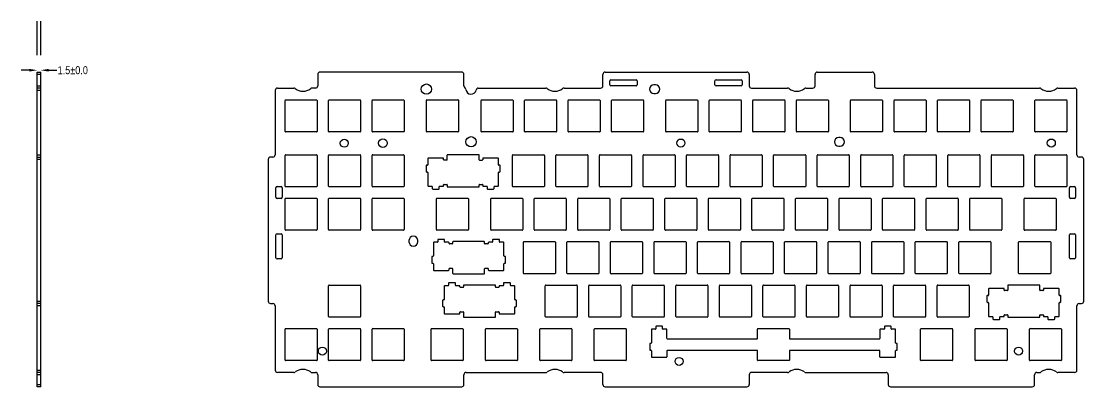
# Model space of a CAD drawing. Header units: millimetres. Extents: x 60 to 1089, y 317 to 672.
# Drawn here: x 624.6 to 1089.4, y 434.1 to 593.8 of the extents above; entities that cross this region are included whole.
import ezdxf

# ---------------------------------------------------------------- set-up
doc = ezdxf.new("R2010")
doc.units = ezdxf.units.MM
doc.header["$LTSCALE"] = 65.395
doc.header["$PDMODE"] = 3
doc.header["$PDSIZE"] = 8
doc.layers.get('0').update_dxf_attribs({"linetype": 'CONTINUOUS'})
doc.layers.get('Defpoints').update_dxf_attribs({"linetype": 'CONTINUOUS'})
doc.styles.get("Standard").update_dxf_attribs({"font": 'txt', "width": 0.85})
doc.dimstyles.new('副本 STANDARD', dxfattribs={"dimtxt": 3.5, "dimasz": 3.5, "dimexe": 21.402, "dimexo": 7.43125, "dimgap": 0.09, "dimtad": 0, "dimtih": 1, "dimtoh": 1, "dimdec": 1, "dimzin": 0, "dimdsep": 46, "dimtxsty": 'Standard', "dimcen": 10.701, "dimadec": 0, "dimazin": 0, "dimtol": 1, "dimtp": 0.01, "dimtm": 0.01, "dimtfac": 1, "dimtdec": 1, "dimtofl": 0, "dimtmove": 0, "dimatfit": 3, "dimfxl": 1, "dimtolj": 1, "dimtzin": 0, "dimarcsym": 0})

# ---------------------------------------------------------------- blocks, each defined once
blk = doc.blocks.new('*D2')
at = {"color": 0, "lineweight": -2}
for p, q in [((631.62, 579.03), (631.62, 593.84)), ((633.12, 579.03), (633.12, 593.84)), ((628.12, 572.43), (624.62, 572.43)), ((636.62, 572.43), (640.12, 572.43))]:
    blk.add_line(p, q, dxfattribs=at)
at = {"color": 0}
for points in [[(628.12, 573.02), (628.12, 571.85), (631.62, 572.43)], [(636.62, 573.02), (636.62, 571.85), (633.12, 572.43)]]:
    blk.add_solid(points, dxfattribs=at)
at = {"layer": 'Defpoints', "color": 0}
for p in [(633.12, 572.43), (631.62, 571.6), (633.12, 571.6)]:
    blk.add_point(p, dxfattribs=at)
at = {"color": 0, "insert": (647.15, 572.43), "char_height": 3.5, "attachment_point": 5}
blk.add_mtext('\\A1;1.5±0.0', dxfattribs=at)

msp = doc.modelspace()

# ---------------------------------------------------------------- linework, layer by layer
at = {"color": 7, "linetype": 'Continuous'}
for p, q in [((631.62, 440.3), (631.62, 571.6)), ((631.62, 571.6), (633.12, 571.6)), ((633.12, 570.6), (631.62, 570.6)), ((633.12, 564.68), (633.12, 571.6)), ((754.29, 570.6), (754.29, 565.6)), ((817.29, 571.6), (755.29, 571.6)), ((818.29, 565.59), (818.29, 570.6)), ((879.04, 565.6), (879.04, 570.6)), ((880.04, 571.6), (942.04, 571.6)), ((882.04, 566.05), (882.04, 567.75)), ((882.54, 568.25), (893.54, 568.25)), ((894.04, 567.75), (894.04, 566.05)), ((928.04, 566.05), (928.04, 567.75)), ((928.54, 568.25), (939.54, 568.25)), ((940.04, 567.75), (940.04, 566.05)), ((943.04, 570.6), (943.04, 565.6)), ((971.84, 565.6), (971.84, 570.6)), ((972.84, 571.6), (996.84, 571.6)), ((997.84, 570.6), (997.84, 565.6)), ((631.62, 565.6), (633.12, 565.6)), ((633.12, 564.6), (631.62, 564.6)), ((633.12, 563.6), (631.62, 563.6)), ((633.12, 434.07), (633.12, 564.6)), ((735.69, 563.6), (735.69, 535.46)), ((736.69, 564.6), (743.89, 564.6)), ((753.29, 564.6), (751.83, 564.6)), ((824.56, 564.6), (854.12, 564.6)), ((862.06, 564.6), (878.04, 564.6)), ((893.54, 565.55), (882.54, 565.55)), ((901.99, 566.02), (901.39, 566.02)), ((939.54, 565.55), (928.54, 565.55)), ((944.04, 564.6), (959.85, 564.6)), ((967.79, 564.6), (970.84, 564.6)), ((998.84, 564.6), (1070.08, 564.6)), ((1078.02, 564.6), (1085.39, 564.6)), ((1086.39, 535.46), (1086.39, 563.6)), ((740, 545.65), (740, 559.25)), ((740.2, 559.45), (753.8, 559.45)), ((754, 559.25), (754, 545.65)), ((759.05, 545.65), (759.05, 559.25)), ((759.25, 559.45), (772.85, 559.45)), ((773.05, 559.25), (773.05, 545.65)), ((778.1, 545.65), (778.1, 559.25)), ((778.3, 559.45), (791.9, 559.45)), ((792.1, 559.25), (792.1, 545.65)), ((801.82, 545.69), (801.82, 559.29)), ((802.02, 559.49), (815.62, 559.49)), ((815.82, 559.29), (815.82, 545.69)), ((825.73, 545.65), (825.73, 559.25)), ((825.93, 559.45), (839.53, 559.45)), ((839.73, 559.25), (839.73, 545.65)), ((844.78, 545.65), (844.78, 559.25)), ((844.98, 559.45), (858.58, 559.45)), ((858.78, 559.25), (858.78, 545.65)), ((863.83, 545.65), (863.83, 559.25)), ((864.03, 559.45), (877.63, 559.45)), ((877.83, 559.25), (877.83, 545.65)), ((882.88, 545.65), (882.88, 559.25)), ((883.08, 559.45), (896.68, 559.45)), ((896.88, 559.25), (896.88, 545.65)), ((901.39, 562.22), (901.99, 562.22)), ((906.53, 545.65), (906.53, 559.25)), ((906.73, 559.45), (920.33, 559.45)), ((920.53, 559.25), (920.53, 545.65)), ((925.58, 545.65), (925.58, 559.25)), ((925.78, 559.45), (939.38, 559.45)), ((939.58, 559.25), (939.58, 545.65)), ((944.63, 545.65), (944.63, 559.25)), ((944.83, 559.45), (958.43, 559.45)), ((958.63, 559.25), (958.63, 545.65)), ((963.68, 545.65), (963.68, 559.25)), ((963.88, 559.45), (977.48, 559.45)), ((977.68, 559.25), (977.68, 545.65)), ((987.34, 545.65), (987.34, 559.25)), ((987.54, 559.45), (1001.14, 559.45)), ((1001.34, 559.25), (1001.34, 545.65)), ((1006.39, 545.65), (1006.39, 559.25)), ((1006.59, 559.45), (1020.19, 559.45)), ((1020.39, 559.25), (1020.39, 545.65)), ((1025.44, 545.65), (1025.44, 559.25)), ((1025.64, 559.45), (1039.24, 559.45)), ((1039.44, 559.25), (1039.44, 545.65)), ((1044.49, 545.65), (1044.49, 559.25)), ((1044.69, 559.45), (1058.29, 559.45)), ((1058.49, 559.25), (1058.49, 545.65)), ((1068.05, 545.65), (1068.05, 559.25)), ((1068.25, 559.45), (1081.85, 559.45)), ((1082.05, 559.25), (1082.05, 545.65)), ((753.8, 545.45), (740.2, 545.45)), ((772.85, 545.45), (759.25, 545.45)), ((791.9, 545.45), (778.3, 545.45)), ((815.62, 545.49), (802.02, 545.49)), ((839.53, 545.45), (825.93, 545.45)), ((858.58, 545.45), (844.98, 545.45)), ((877.63, 545.45), (864.03, 545.45)), ((896.68, 545.45), (883.08, 545.45)), ((920.33, 545.45), (906.73, 545.45)), ((939.38, 545.45), (925.78, 545.45)), ((958.43, 545.45), (944.83, 545.45)), ((977.48, 545.45), (963.88, 545.45)), ((1001.14, 545.45), (987.54, 545.45)), ((1020.19, 545.45), (1006.59, 545.45)), ((1039.24, 545.45), (1025.64, 545.45)), ((1058.29, 545.45), (1044.69, 545.45)), ((1081.85, 545.45), (1068.25, 545.45)), ((982.8, 542.99), (982.2, 542.99)), ((982.2, 539.19), (982.8, 539.19)), ((631.62, 535.46), (633.12, 535.46)), ((740, 521.72), (740, 535.22)), ((740.25, 535.47), (753.75, 535.47)), ((754, 535.22), (754, 521.72)), ((759.05, 521.72), (759.05, 535.22)), ((759.3, 535.47), (772.8, 535.47)), ((773.05, 535.22), (773.05, 521.72)), ((778.1, 521.72), (778.1, 535.22)), ((778.35, 535.47), (791.85, 535.47)), ((792.1, 535.22), (792.1, 521.72)), ((810.93, 533.33), (810.93, 535.27)), ((824.73, 535.47), (811.13, 535.47)), ((824.93, 533.33), (824.93, 535.27)), ((839.45, 521.72), (839.45, 535.22)), ((839.7, 535.47), (853.2, 535.47)), ((853.45, 535.22), (853.45, 521.72)), ((858.5, 521.72), (858.5, 535.22)), ((858.75, 535.47), (872.25, 535.47)), ((872.5, 535.22), (872.5, 521.72)), ((877.55, 521.72), (877.55, 535.22)), ((877.8, 535.47), (891.3, 535.47)), ((891.55, 535.22), (891.55, 521.72)), ((896.6, 521.72), (896.6, 535.22)), ((896.85, 535.47), (910.35, 535.47)), ((910.6, 535.22), (910.6, 521.72)), ((915.65, 521.72), (915.65, 535.22)), ((915.9, 535.47), (929.4, 535.47)), ((929.65, 535.22), (929.65, 521.72)), ((934.7, 521.72), (934.7, 535.22)), ((934.95, 535.47), (948.45, 535.47)), ((948.7, 535.22), (948.7, 521.72)), ((953.75, 521.72), (953.75, 535.22)), ((954, 535.47), (967.5, 535.47)), ((967.75, 535.22), (967.75, 521.72)), ((972.8, 521.72), (972.8, 535.22)), ((973.05, 535.47), (986.55, 535.47)), ((986.8, 535.22), (986.8, 521.72)), ((991.85, 521.72), (991.85, 535.22)), ((992.1, 535.47), (1005.6, 535.47)), ((1005.85, 535.22), (1005.85, 521.72)), ((1010.9, 521.72), (1010.9, 535.22)), ((1011.15, 535.47), (1024.65, 535.47)), ((1024.9, 535.22), (1024.9, 521.72)), ((1029.95, 521.72), (1029.95, 535.22)), ((1030.2, 535.47), (1043.7, 535.47)), ((1043.95, 535.22), (1043.95, 521.72)), ((1049, 521.72), (1049, 535.22)), ((1049.25, 535.47), (1062.75, 535.47)), ((1063, 535.22), (1063, 521.72)), ((1068.05, 521.72), (1068.05, 535.22)), ((1068.3, 535.47), (1081.8, 535.47)), ((1082.05, 535.22), (1082.05, 521.72)), ((631.62, 534.46), (633.12, 534.46)), ((633.12, 533.46), (631.62, 533.46)), ((732.69, 533.46), (732.69, 471.46)), ((734.69, 534.46), (733.69, 534.46)), ((801.78, 530.73), (801.78, 528.12)), ((802.31, 530.93), (801.98, 530.93)), ((802.51, 533.83), (802.51, 531.13)), ((809.16, 534.03), (802.71, 534.03)), ((809.36, 533.33), (809.36, 533.83)), ((810.73, 533.13), (809.56, 533.13)), ((825.13, 533.13), (826.31, 533.13)), ((826.51, 533.83), (826.51, 533.33)), ((833.16, 534.03), (826.71, 534.03)), ((833.36, 531.13), (833.36, 533.82)), ((833.88, 530.93), (833.56, 530.93)), ((834.08, 528.12), (834.08, 530.73)), ((1088.39, 534.46), (1087.39, 534.46)), ((1089.39, 471.46), (1089.39, 533.46)), ((801.98, 527.92), (802.31, 527.92)), ((802.51, 527.72), (802.51, 521.92)), ((833.36, 521.92), (833.36, 527.72)), ((833.56, 527.92), (833.88, 527.92)), ((736.05, 516.88), (736.05, 521.08)), ((736.55, 521.58), (738.25, 521.58)), ((738.75, 521.08), (738.75, 516.88)), ((753.75, 521.47), (740.25, 521.47)), ((772.8, 521.47), (759.3, 521.47)), ((791.85, 521.47), (778.35, 521.47)), ((802.71, 521.72), (804.23, 521.72)), ((804.43, 521.52), (804.43, 520.67)), ((807.43, 520.67), (807.43, 521.52)), ((807.63, 521.72), (809.16, 521.72)), ((809.36, 521.92), (809.36, 522.27)), ((809.56, 522.47), (810.73, 522.47)), ((810.93, 522.27), (810.93, 521.67)), ((811.13, 521.47), (824.73, 521.47)), ((824.93, 521.67), (824.93, 522.27)), ((825.13, 522.47), (826.31, 522.47)), ((826.51, 522.27), (826.51, 521.92)), ((826.71, 521.72), (828.23, 521.72)), ((828.43, 521.52), (828.43, 520.67)), ((831.43, 520.67), (831.43, 521.52)), ((831.63, 521.72), (833.16, 521.72)), ((853.2, 521.47), (839.7, 521.47)), ((872.25, 521.47), (858.75, 521.47)), ((891.3, 521.47), (877.8, 521.47)), ((910.35, 521.47), (896.85, 521.47)), ((929.4, 521.47), (915.9, 521.47)), ((948.45, 521.47), (934.95, 521.47)), ((967.5, 521.47), (954, 521.47)), ((986.55, 521.47), (973.05, 521.47)), ((1005.6, 521.47), (992.1, 521.47)), ((1024.65, 521.47), (1011.15, 521.47)), ((1043.7, 521.47), (1030.2, 521.47)), ((1062.75, 521.47), (1049.25, 521.47)), ((1081.8, 521.47), (1068.3, 521.47)), ((1083.15, 516.88), (1083.15, 521.08)), ((1083.65, 521.58), (1085.35, 521.58)), ((1085.85, 521.08), (1085.85, 516.88)), ((738.25, 516.38), (736.55, 516.38)), ((740, 502.74), (740, 516.24)), ((740.25, 516.49), (753.75, 516.49)), ((754, 516.24), (754, 502.74)), ((759.05, 502.74), (759.05, 516.24)), ((759.3, 516.49), (772.8, 516.49)), ((773.05, 516.24), (773.05, 502.74)), ((778.1, 502.74), (778.1, 516.24)), ((778.35, 516.49), (791.85, 516.49)), ((792.1, 516.24), (792.1, 502.74)), ((804.63, 520.47), (807.23, 520.47)), ((806.21, 502.74), (806.21, 516.24)), ((806.46, 516.49), (819.96, 516.49)), ((820.21, 516.24), (820.21, 502.74)), ((828.63, 520.47), (831.23, 520.47)), ((829.96, 502.74), (829.96, 516.24)), ((830.21, 516.49), (843.71, 516.49)), ((843.96, 516.24), (843.96, 502.74)), ((849.01, 502.74), (849.01, 516.24)), ((849.26, 516.49), (862.76, 516.49)), ((863.01, 516.24), (863.01, 502.74)), ((868.06, 502.74), (868.06, 516.24)), ((868.31, 516.49), (881.81, 516.49)), ((882.06, 516.24), (882.06, 502.74)), ((887.11, 502.74), (887.11, 516.24)), ((887.36, 516.49), (900.86, 516.49)), ((901.11, 516.24), (901.11, 502.74)), ((906.16, 502.74), (906.16, 516.24)), ((906.41, 516.49), (919.91, 516.49)), ((920.16, 516.24), (920.16, 502.74)), ((925.21, 502.74), (925.21, 516.24)), ((925.46, 516.49), (938.96, 516.49)), ((939.21, 516.24), (939.21, 502.74)), ((944.26, 502.74), (944.26, 516.24)), ((944.51, 516.49), (958.01, 516.49)), ((958.26, 516.24), (958.26, 502.74)), ((963.31, 502.74), (963.31, 516.24)), ((963.56, 516.49), (977.06, 516.49)), ((977.31, 516.24), (977.31, 502.74)), ((982.36, 502.74), (982.36, 516.24)), ((982.61, 516.49), (996.11, 516.49)), ((996.36, 516.24), (996.36, 502.74)), ((1001.41, 502.74), (1001.41, 516.24)), ((1001.66, 516.49), (1015.16, 516.49)), ((1015.41, 516.24), (1015.41, 502.74)), ((1020.46, 502.74), (1020.46, 516.24)), ((1020.71, 516.49), (1034.21, 516.49)), ((1034.46, 516.24), (1034.46, 502.74)), ((1039.51, 502.74), (1039.51, 516.24)), ((1039.76, 516.49), (1053.26, 516.49)), ((1053.51, 516.24), (1053.51, 502.74)), ((1063.3, 502.72), (1063.3, 516.22)), ((1063.55, 516.47), (1077.05, 516.47)), ((1077.3, 516.22), (1077.3, 502.72)), ((1085.35, 516.38), (1083.65, 516.38)), ((753.75, 502.49), (740.25, 502.49)), ((772.8, 502.49), (759.3, 502.49)), ((791.85, 502.49), (778.35, 502.49)), ((819.96, 502.49), (806.46, 502.49)), ((843.71, 502.49), (830.21, 502.49)), ((862.76, 502.49), (849.26, 502.49)), ((881.81, 502.49), (868.31, 502.49)), ((900.86, 502.49), (887.36, 502.49)), ((919.91, 502.49), (906.41, 502.49)), ((938.96, 502.49), (925.46, 502.49)), ((958.01, 502.49), (944.51, 502.49)), ((977.06, 502.49), (963.56, 502.49)), ((996.11, 502.49), (982.61, 502.49)), ((1015.16, 502.49), (1001.66, 502.49)), ((1034.21, 502.49), (1020.71, 502.49)), ((1053.26, 502.49), (1039.76, 502.49)), ((1077.05, 502.47), (1063.55, 502.47)), ((736.05, 490.46), (736.05, 500.46)), ((736.55, 500.96), (738.25, 500.96)), ((738.75, 500.46), (738.75, 490.46)), ((794.23, 498), (794.23, 497.4)), ((798.03, 497.4), (798.03, 498)), ((806.82, 498.29), (806.82, 497.44)), ((809.62, 498.49), (807.02, 498.49)), ((809.82, 497.44), (809.82, 498.29)), ((827.12, 497.49), (813.52, 497.49)), ((830.82, 498.29), (830.82, 497.44)), ((833.62, 498.49), (831.02, 498.49)), ((833.82, 497.44), (833.82, 498.29)), ((844.51, 497.49), (858.01, 497.49)), ((863.56, 497.49), (877.06, 497.49)), ((882.61, 497.49), (896.11, 497.49)), ((901.66, 497.49), (915.16, 497.49)), ((920.71, 497.49), (934.21, 497.49)), ((939.76, 497.49), (953.26, 497.49)), ((958.81, 497.49), (972.31, 497.49)), ((977.86, 497.49), (991.36, 497.49)), ((996.91, 497.49), (1010.41, 497.49)), ((1015.96, 497.49), (1029.46, 497.49)), ((1035.01, 497.49), (1048.51, 497.49)), ((1061.17, 497.49), (1074.67, 497.49)), ((1083.15, 490.46), (1083.15, 500.46)), ((1083.65, 500.96), (1085.35, 500.96)), ((1085.85, 500.46), (1085.85, 490.46)), ((804.9, 497.04), (804.9, 491.24)), ((806.62, 497.24), (805.1, 497.24)), ((811.55, 497.24), (810.02, 497.24)), ((811.75, 496.69), (811.75, 497.04)), ((813.12, 496.49), (811.95, 496.49)), ((813.32, 497.29), (813.32, 496.69)), ((827.32, 496.69), (827.32, 497.29)), ((828.7, 496.49), (827.52, 496.49)), ((828.9, 497.04), (828.9, 496.69)), ((830.62, 497.24), (829.1, 497.24)), ((835.55, 497.24), (834.02, 497.24)), ((835.75, 491.24), (835.75, 497.04)), ((844.26, 483.74), (844.26, 497.24)), ((858.26, 497.24), (858.26, 483.74)), ((863.31, 483.74), (863.31, 497.24)), ((877.31, 497.24), (877.31, 483.74)), ((882.36, 483.74), (882.36, 497.24)), ((896.36, 497.24), (896.36, 483.74)), ((901.41, 483.74), (901.41, 497.24)), ((915.41, 497.24), (915.41, 483.74)), ((920.46, 483.74), (920.46, 497.24)), ((934.46, 497.24), (934.46, 483.74)), ((939.51, 483.74), (939.51, 497.24)), ((953.51, 497.24), (953.51, 483.74)), ((958.56, 483.74), (958.56, 497.24)), ((972.56, 497.24), (972.56, 483.74)), ((977.61, 483.74), (977.61, 497.24)), ((991.61, 497.24), (991.61, 483.74)), ((996.66, 483.74), (996.66, 497.24)), ((1010.66, 497.24), (1010.66, 483.74)), ((1015.71, 483.74), (1015.71, 497.24)), ((1029.71, 497.24), (1029.71, 483.74)), ((1034.76, 483.74), (1034.76, 497.24)), ((1048.76, 497.24), (1048.76, 483.74)), ((1060.92, 483.74), (1060.92, 497.24)), ((1074.92, 497.24), (1074.92, 483.74)), ((738.25, 489.96), (736.55, 489.96)), ((804.17, 490.84), (804.17, 488.23)), ((804.7, 491.04), (804.37, 491.04)), ((804.37, 488.03), (804.7, 488.03)), ((836.27, 491.04), (835.95, 491.04)), ((835.95, 488.03), (836.27, 488.03)), ((836.47, 488.23), (836.47, 490.84)), ((1085.35, 489.96), (1083.65, 489.96)), ((804.9, 487.83), (804.9, 485.13)), ((805.1, 484.93), (811.55, 484.93)), ((811.75, 485.13), (811.75, 485.63)), ((811.95, 485.83), (813.12, 485.83)), ((813.32, 485.63), (813.32, 483.69)), ((813.52, 483.49), (827.12, 483.49)), ((827.32, 483.69), (827.32, 485.63)), ((827.52, 485.83), (828.7, 485.83)), ((828.9, 485.63), (828.9, 485.13)), ((829.1, 484.93), (835.55, 484.93)), ((835.75, 485.13), (835.75, 487.83)), ((858.01, 483.49), (844.51, 483.49)), ((877.06, 483.49), (863.56, 483.49)), ((896.11, 483.49), (882.61, 483.49)), ((915.16, 483.49), (901.66, 483.49)), ((934.21, 483.49), (920.71, 483.49)), ((953.26, 483.49), (939.76, 483.49)), ((972.31, 483.49), (958.81, 483.49)), ((991.36, 483.49), (977.86, 483.49)), ((1010.41, 483.49), (996.91, 483.49)), ((1029.46, 483.49), (1015.96, 483.49)), ((1048.51, 483.49), (1035.01, 483.49)), ((1074.67, 483.49), (1061.17, 483.49)), ((811.57, 479.29), (811.57, 478.44)), ((814.37, 479.49), (811.77, 479.49)), ((814.57, 478.44), (814.57, 479.29)), ((835.57, 479.29), (835.57, 478.44)), ((838.37, 479.49), (835.77, 479.49)), ((838.57, 478.44), (838.57, 479.29)), ((759.05, 464.74), (759.05, 478.24)), ((759.3, 478.49), (772.8, 478.49)), ((773.05, 478.24), (773.05, 464.74)), ((809.65, 478.04), (809.65, 472.24)), ((811.37, 478.24), (809.85, 478.24)), ((816.3, 478.24), (814.77, 478.24)), ((816.5, 477.69), (816.5, 478.04)), ((817.87, 477.49), (816.7, 477.49)), ((818.07, 478.29), (818.07, 477.69)), ((831.87, 478.49), (818.27, 478.49)), ((832.07, 477.69), (832.07, 478.29)), ((833.45, 477.49), (832.27, 477.49)), ((833.65, 478.04), (833.65, 477.69)), ((835.37, 478.24), (833.85, 478.24)), ((840.3, 478.24), (838.77, 478.24)), ((840.5, 472.24), (840.5, 478.04)), ((853.81, 464.74), (853.81, 478.24)), ((854.06, 478.49), (867.56, 478.49)), ((867.81, 478.24), (867.81, 464.74)), ((872.86, 464.74), (872.86, 478.24)), ((873.11, 478.49), (886.61, 478.49)), ((886.86, 478.24), (886.86, 464.74)), ((891.91, 464.74), (891.91, 478.24)), ((892.16, 478.49), (905.66, 478.49)), ((905.91, 478.24), (905.91, 464.74)), ((910.96, 464.74), (910.96, 478.24)), ((911.21, 478.49), (924.71, 478.49)), ((924.96, 478.24), (924.96, 464.74)), ((930.01, 464.74), (930.01, 478.24)), ((930.26, 478.49), (943.76, 478.49)), ((944.01, 478.24), (944.01, 464.74)), ((949.06, 464.74), (949.06, 478.24)), ((949.31, 478.49), (962.81, 478.49)), ((963.06, 478.24), (963.06, 464.74)), ((968.11, 464.74), (968.11, 478.24)), ((968.36, 478.49), (981.86, 478.49)), ((982.11, 478.24), (982.11, 464.74)), ((987.16, 464.74), (987.16, 478.24)), ((987.41, 478.49), (1000.91, 478.49)), ((1001.16, 478.24), (1001.16, 464.74)), ((1006.21, 464.74), (1006.21, 478.24)), ((1006.46, 478.49), (1019.96, 478.49)), ((1020.21, 478.24), (1020.21, 464.74)), ((1025.26, 464.74), (1025.26, 478.24)), ((1025.51, 478.49), (1039.01, 478.49)), ((1039.26, 478.24), (1039.26, 464.74)), ((1047.75, 476.84), (1047.75, 474.14)), ((1054.4, 477.04), (1047.95, 477.04)), ((1054.6, 476.34), (1054.6, 476.84)), ((1055.97, 476.14), (1054.8, 476.14)), ((1056.17, 478.29), (1056.17, 476.34)), ((1069.97, 478.49), (1056.37, 478.49)), ((1070.17, 476.34), (1070.17, 478.29)), ((1071.55, 476.14), (1070.37, 476.14)), ((1071.75, 476.84), (1071.75, 476.34)), ((1078.4, 477.04), (1071.95, 477.04)), ((1078.6, 474.14), (1078.6, 476.84)), ((631.62, 471.46), (633.12, 471.46)), ((633.12, 470.46), (631.62, 470.46)), ((633.12, 469.46), (631.62, 469.46)), ((733.69, 470.46), (734.69, 470.46)), ((735.69, 469.46), (735.69, 441.3)), ((808.92, 471.84), (808.92, 469.23)), ((809.45, 472.04), (809.12, 472.04)), ((841.02, 472.04), (840.7, 472.04)), ((841.22, 469.23), (841.22, 471.84)), ((1047.02, 473.74), (1047.02, 471.13)), ((1047.55, 473.94), (1047.22, 473.94)), ((1047.22, 470.93), (1047.55, 470.93)), ((1047.75, 470.73), (1047.75, 464.93)), ((1078.6, 464.93), (1078.6, 470.73)), ((1079.12, 473.94), (1078.8, 473.94)), ((1078.8, 470.93), (1079.12, 470.93)), ((1079.32, 471.13), (1079.32, 473.74)), ((1086.39, 441.3), (1086.39, 469.46)), ((1087.39, 470.46), (1088.39, 470.46)), ((809.12, 469.03), (809.45, 469.03)), ((809.65, 468.83), (809.65, 466.13)), ((809.85, 465.93), (816.3, 465.93)), ((816.5, 466.13), (816.5, 466.63)), ((816.7, 466.83), (817.87, 466.83)), ((818.07, 466.63), (818.07, 464.69)), ((832.07, 464.69), (832.07, 466.63)), ((832.27, 466.83), (833.45, 466.83)), ((833.65, 466.63), (833.65, 466.13)), ((833.85, 465.93), (840.3, 465.93)), ((840.5, 466.13), (840.5, 468.83)), ((840.7, 469.03), (841.02, 469.03)), ((1054.6, 464.93), (1054.6, 465.29)), ((1054.8, 465.49), (1055.97, 465.49)), ((1056.17, 465.29), (1056.17, 464.69)), ((1070.17, 464.69), (1070.17, 465.29)), ((1070.37, 465.49), (1071.55, 465.49)), ((1071.75, 465.29), (1071.75, 464.93)), ((772.8, 464.49), (759.3, 464.49)), ((818.27, 464.49), (831.87, 464.49)), ((867.56, 464.49), (854.06, 464.49)), ((886.61, 464.49), (873.11, 464.49)), ((905.66, 464.49), (892.16, 464.49)), ((902.16, 460.29), (902.16, 459.44)), ((904.96, 460.49), (902.36, 460.49)), ((905.16, 459.44), (905.16, 460.29)), ((924.71, 464.49), (911.21, 464.49)), ((943.76, 464.49), (930.26, 464.49)), ((962.81, 464.49), (949.31, 464.49)), ((981.86, 464.49), (968.36, 464.49)), ((1000.91, 464.49), (987.41, 464.49)), ((1002.16, 460.29), (1002.16, 459.44)), ((1004.96, 460.49), (1002.36, 460.49)), ((1005.16, 459.44), (1005.16, 460.29)), ((1019.96, 464.49), (1006.46, 464.49)), ((1039.01, 464.49), (1025.51, 464.49)), ((1047.95, 464.73), (1049.47, 464.73)), ((1049.67, 464.53), (1049.67, 463.68)), ((1049.87, 463.48), (1052.47, 463.48)), ((1052.67, 463.68), (1052.67, 464.53)), ((1052.87, 464.73), (1054.4, 464.73)), ((1056.37, 464.49), (1069.97, 464.49)), ((1071.95, 464.73), (1073.47, 464.73)), ((1073.67, 464.53), (1073.67, 463.68)), ((1073.87, 463.48), (1076.47, 463.48)), ((1076.67, 463.68), (1076.67, 464.53)), ((1076.87, 464.73), (1078.4, 464.73)), ((740, 445.74), (740, 459.24)), ((740.25, 459.49), (753.75, 459.49)), ((754, 459.24), (754, 445.74)), ((759.05, 445.74), (759.05, 459.24)), ((759.3, 459.49), (772.8, 459.49)), ((773.05, 459.24), (773.05, 445.74)), ((778.1, 445.74), (778.1, 459.24)), ((778.35, 459.49), (791.85, 459.49)), ((792.1, 459.24), (792.1, 445.74)), ((803.89, 445.74), (803.89, 459.24)), ((804.14, 459.49), (817.64, 459.49)), ((817.89, 459.24), (817.89, 445.74)), ((827.69, 445.74), (827.69, 459.24)), ((827.94, 459.49), (841.44, 459.49)), ((841.69, 459.24), (841.69, 445.74)), ((851.49, 445.74), (851.49, 459.24)), ((851.74, 459.49), (865.24, 459.49)), ((865.49, 459.24), (865.49, 445.74)), ((875.29, 445.74), (875.29, 459.24)), ((875.54, 459.49), (889.04, 459.49)), ((889.29, 459.24), (889.29, 445.74)), ((900.24, 459.04), (900.24, 453.24)), ((901.96, 459.24), (900.44, 459.24)), ((906.89, 459.24), (905.36, 459.24)), ((907.09, 455.19), (907.09, 459.04)), ((946.66, 455.19), (946.66, 459.29)), ((946.86, 459.49), (960.46, 459.49)), ((960.66, 459.29), (960.66, 455.19)), ((1000.24, 459.04), (1000.24, 455.19)), ((1001.96, 459.24), (1000.44, 459.24)), ((1006.89, 459.24), (1005.36, 459.24)), ((1007.09, 453.24), (1007.09, 459.04)), ((1018.04, 445.74), (1018.04, 459.24)), ((1018.29, 459.49), (1031.79, 459.49)), ((1032.04, 459.24), (1032.04, 445.74)), ((1041.84, 445.74), (1041.84, 459.24)), ((1042.09, 459.49), (1055.59, 459.49)), ((1055.84, 459.24), (1055.84, 445.74)), ((1065.64, 445.74), (1065.64, 459.24)), ((1065.89, 459.49), (1079.39, 459.49)), ((1079.64, 459.24), (1079.64, 445.74)), ((899.51, 452.84), (899.51, 450.23)), ((900.04, 453.04), (899.71, 453.04)), ((907.29, 454.99), (946.46, 454.99)), ((960.86, 454.99), (1000.03, 454.99)), ((1007.61, 453.04), (1007.29, 453.04)), ((1007.81, 450.23), (1007.81, 452.84)), ((899.71, 450.03), (900.04, 450.03)), ((900.24, 449.83), (900.24, 447.13)), ((900.44, 446.93), (906.89, 446.93)), ((907.09, 449.79), (907.09, 447.13)), ((907.29, 449.99), (946.46, 449.99)), ((946.66, 445.69), (946.66, 449.79)), ((960.66, 449.79), (960.66, 445.69)), ((960.86, 449.99), (1000.04, 449.99)), ((1000.24, 447.13), (1000.24, 449.79)), ((1000.44, 446.93), (1006.89, 446.93)), ((1007.09, 447.13), (1007.09, 449.83)), ((1007.29, 450.03), (1007.61, 450.03)), ((753.75, 445.49), (740.25, 445.49)), ((772.8, 445.49), (759.3, 445.49)), ((791.85, 445.49), (778.35, 445.49)), ((817.64, 445.49), (804.14, 445.49)), ((841.44, 445.49), (827.94, 445.49)), ((865.24, 445.49), (851.74, 445.49)), ((889.04, 445.49), (875.54, 445.49)), ((960.46, 445.49), (946.86, 445.49)), ((1031.79, 445.49), (1018.29, 445.49)), ((1055.59, 445.49), (1042.09, 445.49)), ((1079.39, 445.49), (1065.89, 445.49)), ((631.62, 441.3), (633.12, 441.3)), ((633.12, 440.3), (631.62, 440.3)), ((631.62, 434.07), (631.62, 440.23)), ((633.12, 439.3), (631.62, 439.3)), ((743.89, 440.3), (736.69, 440.3)), ((751.83, 440.3), (753.29, 440.3)), ((754.29, 439.3), (754.29, 435.07)), ((818.29, 435.07), (818.29, 439.3)), ((819.29, 440.3), (854.12, 440.3)), ((878.04, 440.3), (862.06, 440.3)), ((879.04, 435.07), (879.04, 439.3)), ((943.04, 439.3), (943.04, 435.07)), ((959.85, 440.3), (944.04, 440.3)), ((967.79, 440.3), (1002.89, 440.3)), ((1003.89, 439.3), (1003.89, 435.07)), ((1067.89, 435.07), (1067.89, 439.3)), ((1068.89, 440.3), (1070.08, 440.3)), ((1085.39, 440.3), (1078.02, 440.3)), ((631.62, 435.07), (633.12, 435.07)), ((633.12, 434.07), (631.62, 434.07)), ((755.29, 434.07), (817.29, 434.07)), ((880.04, 434.07), (942.04, 434.07)), ((1004.89, 434.07), (1066.89, 434.07))]:
    msp.add_line(p, q, dxfattribs=at)
for centre, radius in [((801.82, 564.19), 2.25), ((765.9, 540.53), 1.75), ((782.84, 540.53), 1.9), ((821.36, 541.16), 2.25), ((913.16, 540.61), 1.75), ((1075.21, 540.61), 1.75), ((756.33, 449.63), 1.75), ((1060.91, 449.63), 1.75), ((912.36, 445.13), 1.75)]:
    msp.add_circle(centre, radius, dxfattribs=at)
for centre, radius, start, end in [((755.29, 570.6), 1, 90, 180), ((817.29, 570.6), 1, 0, 90), ((880.04, 570.6), 1, 90, 180), ((882.54, 567.75), 0.5, 90, 180), ((893.54, 567.75), 0.5, 0, 90), ((928.54, 567.75), 0.5, 90, 180), ((939.54, 567.75), 0.5, 0, 90), ((942.04, 570.6), 1, 0, 90), ((972.84, 570.6), 1, 90, 180), ((996.84, 570.6), 1, 0, 90), ((736.69, 563.6), 1, 90, 180), ((743.89, 563.6), 1, 52.3566, 90), ((747.86, 568.75), 5.5, 232.3566, 307.6434), ((751.83, 563.6), 1, 90, 127.6434), ((753.29, 565.6), 1, 270, 360), ((819.29, 565.59), 1, 180, 234.0435), ((818.12, 563.97), 1, 3.7677, 54.0435), ((821.36, 564.19), 2.25, 183.7677, 349.6408), ((824.56, 563.6), 1, 90, 169.6408), ((854.12, 563.6), 1, 52.3566, 90), ((858.09, 568.75), 5.5, 232.3566, 307.6434), ((862.06, 563.6), 1, 90, 127.6434), ((878.04, 565.6), 1, 270, 360), ((882.54, 566.05), 0.5, 180, 270), ((893.54, 566.05), 0.5, 270, 360), ((901.39, 564.12), 1.9, 90, 270), ((901.99, 564.12), 1.9, 270, 90), ((928.54, 566.05), 0.5, 180, 270), ((939.54, 566.05), 0.5, 270, 360), ((944.04, 565.6), 1, 180, 270), ((959.85, 563.6), 1, 52.3566, 90), ((963.82, 568.75), 5.5, 232.3566, 307.6434), ((967.79, 563.6), 1, 90, 127.6434), ((970.84, 565.6), 1, 270, 360), ((998.84, 565.6), 1, 180, 270), ((1070.08, 563.6), 1, 52.3566, 90), ((1074.05, 568.75), 5.5, 232.3566, 307.6434), ((1078.02, 563.6), 1, 90, 127.6434), ((1085.39, 563.6), 1, 0, 90), ((740.2, 559.25), 0.2, 90, 180), ((753.8, 559.25), 0.2, 0, 90), ((759.25, 559.25), 0.2, 90, 180), ((772.85, 559.25), 0.2, 0, 90), ((778.3, 559.25), 0.2, 90, 180), ((791.9, 559.25), 0.2, 0, 90), ((802.02, 559.29), 0.2, 90, 180), ((815.62, 559.29), 0.2, 0, 90), ((825.93, 559.25), 0.2, 90, 180), ((839.53, 559.25), 0.2, 0, 90), ((844.98, 559.25), 0.2, 90, 180), ((858.58, 559.25), 0.2, 0, 90), ((864.03, 559.25), 0.2, 90, 180), ((877.63, 559.25), 0.2, 0, 90), ((883.08, 559.25), 0.2, 90, 180), ((896.68, 559.25), 0.2, 0, 90), ((906.73, 559.25), 0.2, 90, 180), ((920.33, 559.25), 0.2, 0, 90), ((925.78, 559.25), 0.2, 90, 180), ((939.38, 559.25), 0.2, 0, 90), ((944.83, 559.25), 0.2, 90, 180), ((958.43, 559.25), 0.2, 0, 90), ((963.88, 559.25), 0.2, 90, 180), ((977.48, 559.25), 0.2, 0, 90), ((987.54, 559.25), 0.2, 90, 180), ((1001.14, 559.25), 0.2, 0, 90), ((1006.59, 559.25), 0.2, 90, 180), ((1020.19, 559.25), 0.2, 0, 90), ((1025.64, 559.25), 0.2, 90, 180), ((1039.24, 559.25), 0.2, 0, 90), ((1044.69, 559.25), 0.2, 90, 180), ((1058.29, 559.25), 0.2, 0, 90), ((1068.25, 559.25), 0.2, 90, 180), ((1081.85, 559.25), 0.2, 0, 90), ((740.2, 545.65), 0.2, 180, 270), ((753.8, 545.65), 0.2, 270, 360), ((759.25, 545.65), 0.2, 180, 270), ((772.85, 545.65), 0.2, 270, 360), ((778.3, 545.65), 0.2, 180, 270), ((791.9, 545.65), 0.2, 270, 360), ((802.02, 545.69), 0.2, 180, 270), ((815.62, 545.69), 0.2, 270, 360), ((825.93, 545.65), 0.2, 180, 270), ((839.53, 545.65), 0.2, 270, 360), ((844.98, 545.65), 0.2, 180, 270), ((858.58, 545.65), 0.2, 270, 360), ((864.03, 545.65), 0.2, 180, 270), ((877.63, 545.65), 0.2, 270, 360), ((883.08, 545.65), 0.2, 180, 270), ((896.68, 545.65), 0.2, 270, 360), ((906.73, 545.65), 0.2, 180, 270), ((920.33, 545.65), 0.2, 270, 360), ((925.78, 545.65), 0.2, 180, 270), ((939.38, 545.65), 0.2, 270, 360), ((944.83, 545.65), 0.2, 180, 270), ((958.43, 545.65), 0.2, 270, 360), ((963.88, 545.65), 0.2, 180, 270), ((977.48, 545.65), 0.2, 270, 360), ((987.54, 545.65), 0.2, 180, 270), ((1001.14, 545.65), 0.2, 270, 360), ((1006.59, 545.65), 0.2, 180, 270), ((1020.19, 545.65), 0.2, 270, 360), ((1025.64, 545.65), 0.2, 180, 270), ((1039.24, 545.65), 0.2, 270, 360), ((1044.69, 545.65), 0.2, 180, 270), ((1058.29, 545.65), 0.2, 270, 360), ((1068.25, 545.65), 0.2, 180, 270), ((1081.85, 545.65), 0.2, 270, 360), ((982.2, 541.09), 1.9, 90, 270), ((982.8, 541.09), 1.9, 270, 90), ((734.69, 535.46), 1, 270, 360), ((740.25, 535.22), 0.25, 90, 180), ((753.75, 535.22), 0.25, 0, 90), ((759.3, 535.22), 0.25, 90, 180), ((772.8, 535.22), 0.25, 0, 90), ((778.35, 535.22), 0.25, 90, 180), ((791.85, 535.22), 0.25, 0, 90), ((811.13, 535.27), 0.2, 90, 180), ((824.73, 535.27), 0.2, 0, 90), ((839.7, 535.22), 0.25, 90, 180), ((853.2, 535.22), 0.25, 0, 90), ((858.75, 535.22), 0.25, 90, 180), ((872.25, 535.22), 0.25, 0, 90), ((877.8, 535.22), 0.25, 90, 180), ((891.3, 535.22), 0.25, 0, 90), ((896.85, 535.22), 0.25, 90, 180), ((910.35, 535.22), 0.25, 0, 90), ((915.9, 535.22), 0.25, 90, 180), ((929.4, 535.22), 0.25, 0, 90), ((934.95, 535.22), 0.25, 90, 180), ((948.45, 535.22), 0.25, 0, 90), ((954, 535.22), 0.25, 90, 180), ((967.5, 535.22), 0.25, 0, 90), ((973.05, 535.22), 0.25, 90, 180), ((986.55, 535.22), 0.25, 0, 90), ((992.1, 535.22), 0.25, 90, 180), ((1005.6, 535.22), 0.25, 0, 90), ((1011.15, 535.22), 0.25, 90, 180), ((1024.65, 535.22), 0.25, 0, 90), ((1030.2, 535.22), 0.25, 90, 180), ((1043.7, 535.22), 0.25, 0, 90), ((1049.25, 535.22), 0.25, 90, 180), ((1062.75, 535.22), 0.25, 0, 90), ((1068.3, 535.22), 0.25, 90, 180), ((1081.8, 535.22), 0.25, 0, 90), ((1087.39, 535.46), 1, 180, 270), ((733.69, 533.46), 1, 90, 180), ((801.98, 530.73), 0.2, 90, 180), ((802.31, 531.13), 0.2, 270, 360), ((802.71, 533.83), 0.2, 90, 180), ((809.16, 533.83), 0.2, 0, 90), ((809.56, 533.33), 0.2, 180, 270), ((810.73, 533.33), 0.2, 270, 360), ((825.13, 533.33), 0.2, 180, 270), ((826.31, 533.33), 0.2, 270, 360), ((826.71, 533.83), 0.2, 90, 180), ((833.16, 533.83), 0.2, 359.859, 89.9989), ((833.56, 531.13), 0.2, 179.7889, 269.9909), ((833.88, 530.73), 0.2, 0, 90), ((1088.39, 533.46), 1, 0, 90), ((801.98, 528.12), 0.2, 180, 270), ((802.31, 527.72), 0.2, 0, 90), ((833.56, 527.72), 0.2, 90, 180), ((833.88, 528.12), 0.2, 270, 360), ((736.55, 521.08), 0.5, 90, 180), ((738.25, 521.08), 0.5, 0, 90), ((740.25, 521.72), 0.25, 180, 270), ((753.75, 521.72), 0.25, 270, 360), ((759.3, 521.72), 0.25, 180, 270), ((772.8, 521.72), 0.25, 270, 360), ((778.35, 521.72), 0.25, 180, 270), ((791.85, 521.72), 0.25, 270, 360), ((802.71, 521.92), 0.2, 180, 270), ((804.23, 521.52), 0.2, 0, 90), ((804.63, 520.67), 0.2, 180, 270), ((807.23, 520.67), 0.2, 270, 360), ((807.63, 521.52), 0.2, 90, 180), ((809.16, 521.92), 0.2, 270, 360), ((809.56, 522.27), 0.2, 90, 180), ((810.73, 522.27), 0.2, 0, 90), ((811.13, 521.67), 0.2, 180, 270), ((824.73, 521.67), 0.2, 270, 360), ((825.13, 522.27), 0.2, 90, 180), ((826.31, 522.27), 0.2, 0, 90), ((826.71, 521.92), 0.2, 180, 270), ((828.23, 521.52), 0.2, 0, 90), ((828.63, 520.67), 0.2, 180, 270), ((831.23, 520.67), 0.2, 270, 360), ((831.63, 521.52), 0.2, 90, 180), ((833.16, 521.92), 0.2, 270, 360), ((839.7, 521.72), 0.25, 180, 270), ((853.2, 521.72), 0.25, 270, 360), ((858.75, 521.72), 0.25, 180, 270), ((872.25, 521.72), 0.25, 270, 360), ((877.8, 521.72), 0.25, 180, 270), ((891.3, 521.72), 0.25, 270, 360), ((896.85, 521.72), 0.25, 180, 270), ((910.35, 521.72), 0.25, 270, 360), ((915.9, 521.72), 0.25, 180, 270), ((929.4, 521.72), 0.25, 270, 360), ((934.95, 521.72), 0.25, 180, 270), ((948.45, 521.72), 0.25, 270, 360), ((954, 521.72), 0.25, 180, 270), ((967.5, 521.72), 0.25, 270, 360), ((973.05, 521.72), 0.25, 180, 270), ((986.55, 521.72), 0.25, 270, 360), ((992.1, 521.72), 0.25, 180, 270), ((1005.6, 521.72), 0.25, 270, 360), ((1011.15, 521.72), 0.25, 180, 270), ((1024.65, 521.72), 0.25, 270, 360), ((1030.2, 521.72), 0.25, 180, 270), ((1043.7, 521.72), 0.25, 270, 360), ((1049.25, 521.72), 0.25, 180, 270), ((1062.75, 521.72), 0.25, 270, 360), ((1068.3, 521.72), 0.25, 180, 270), ((1081.8, 521.72), 0.25, 270, 360), ((1083.65, 521.08), 0.5, 90, 180), ((1085.35, 521.08), 0.5, 0, 90), ((736.55, 516.88), 0.5, 180, 270), ((738.25, 516.88), 0.5, 270, 360), ((740.25, 516.24), 0.25, 90, 180), ((753.75, 516.24), 0.25, 0, 90), ((759.3, 516.24), 0.25, 90, 180), ((772.8, 516.24), 0.25, 0, 90), ((778.35, 516.24), 0.25, 90, 180), ((791.85, 516.24), 0.25, 0, 90), ((806.46, 516.24), 0.25, 90, 180), ((819.96, 516.24), 0.25, 0, 90), ((830.21, 516.24), 0.25, 90, 180), ((843.71, 516.24), 0.25, 0, 90), ((849.26, 516.24), 0.25, 90, 180), ((862.76, 516.24), 0.25, 0, 90), ((868.31, 516.24), 0.25, 90, 180), ((881.81, 516.24), 0.25, 0, 90), ((887.36, 516.24), 0.25, 90, 180), ((900.86, 516.24), 0.25, 0, 90), ((906.41, 516.24), 0.25, 90, 180), ((919.91, 516.24), 0.25, 0, 90), ((925.46, 516.24), 0.25, 90, 180), ((938.96, 516.24), 0.25, 0, 90), ((944.51, 516.24), 0.25, 90, 180), ((958.01, 516.24), 0.25, 0, 90), ((963.56, 516.24), 0.25, 90, 180), ((977.06, 516.24), 0.25, 0, 90), ((982.61, 516.24), 0.25, 90, 180), ((996.11, 516.24), 0.25, 0, 90), ((1001.66, 516.24), 0.25, 90, 180), ((1015.16, 516.24), 0.25, 0, 90), ((1020.71, 516.24), 0.25, 90, 180), ((1034.21, 516.24), 0.25, 0, 90), ((1039.76, 516.24), 0.25, 90, 180), ((1053.26, 516.24), 0.25, 0, 90), ((1063.55, 516.22), 0.25, 90, 180), ((1077.05, 516.22), 0.25, 0, 90), ((1083.65, 516.88), 0.5, 180, 270), ((1085.35, 516.88), 0.5, 270, 360), ((740.25, 502.74), 0.25, 180, 270), ((753.75, 502.74), 0.25, 270, 360), ((759.3, 502.74), 0.25, 180, 270), ((772.8, 502.74), 0.25, 270, 360), ((778.35, 502.74), 0.25, 180, 270), ((791.85, 502.74), 0.25, 270, 360), ((806.46, 502.74), 0.25, 180, 270), ((819.96, 502.74), 0.25, 270, 360), ((830.21, 502.74), 0.25, 180, 270), ((843.71, 502.74), 0.25, 270, 360), ((849.26, 502.74), 0.25, 180, 270), ((862.76, 502.74), 0.25, 270, 360), ((868.31, 502.74), 0.25, 180, 270), ((881.81, 502.74), 0.25, 270, 360), ((887.36, 502.74), 0.25, 180, 270), ((900.86, 502.74), 0.25, 270, 360), ((906.41, 502.74), 0.25, 180, 270), ((919.91, 502.74), 0.25, 270, 360), ((925.46, 502.74), 0.25, 180, 270), ((938.96, 502.74), 0.25, 270, 360), ((944.51, 502.74), 0.25, 180, 270), ((958.01, 502.74), 0.25, 270, 360), ((963.56, 502.74), 0.25, 180, 270), ((977.06, 502.74), 0.25, 270, 360), ((982.61, 502.74), 0.25, 180, 270), ((996.11, 502.74), 0.25, 270, 360), ((1001.66, 502.74), 0.25, 180, 270), ((1015.16, 502.74), 0.25, 270, 360), ((1020.71, 502.74), 0.25, 180, 270), ((1034.21, 502.74), 0.25, 270, 360), ((1039.76, 502.74), 0.25, 180, 270), ((1053.26, 502.74), 0.25, 270, 360), ((1063.55, 502.72), 0.25, 180, 270), ((1077.05, 502.72), 0.25, 270, 360), ((736.55, 500.46), 0.5, 90, 180), ((738.25, 500.46), 0.5, 360, 90), ((796.13, 498), 1.9, 0, 180), ((796.13, 497.4), 1.9, 180, 360), ((806.62, 497.44), 0.2, 270, 360), ((807.02, 498.29), 0.2, 90, 180), ((809.62, 498.29), 0.2, 0, 90), ((810.02, 497.44), 0.2, 180, 270), ((813.52, 497.29), 0.2, 90, 180), ((827.12, 497.29), 0.2, 0, 90), ((830.62, 497.44), 0.2, 270, 360), ((831.02, 498.29), 0.2, 90, 180), ((833.62, 498.29), 0.2, 0, 90), ((834.02, 497.44), 0.2, 180, 270), ((844.51, 497.24), 0.25, 90, 180), ((858.01, 497.24), 0.25, 0, 90), ((863.56, 497.24), 0.25, 90, 180), ((877.06, 497.24), 0.25, 0, 90), ((882.61, 497.24), 0.25, 90, 180), ((896.11, 497.24), 0.25, 0, 90), ((901.66, 497.24), 0.25, 90, 180), ((915.16, 497.24), 0.25, 0, 90), ((920.71, 497.24), 0.25, 90, 180), ((934.21, 497.24), 0.25, 0, 90), ((939.76, 497.24), 0.25, 90, 180), ((953.26, 497.24), 0.25, 0, 90), ((958.81, 497.24), 0.25, 90, 180), ((972.31, 497.24), 0.25, 0, 90), ((977.86, 497.24), 0.25, 90, 180), ((991.36, 497.24), 0.25, 0, 90), ((996.91, 497.24), 0.25, 90, 180), ((1010.41, 497.24), 0.25, 0, 90), ((1015.96, 497.24), 0.25, 90, 180), ((1029.46, 497.24), 0.25, 0, 90), ((1035.01, 497.24), 0.25, 90, 180), ((1048.51, 497.24), 0.25, 0, 90), ((1061.17, 497.24), 0.25, 90, 180), ((1074.67, 497.24), 0.25, 0, 90), ((1083.65, 500.46), 0.5, 90, 180), ((1085.35, 500.46), 0.5, 0, 90), ((805.1, 497.04), 0.2, 90, 180), ((811.55, 497.04), 0.2, 0, 90), ((811.95, 496.69), 0.2, 180, 270), ((813.12, 496.69), 0.2, 270, 360), ((827.52, 496.69), 0.2, 180, 270), ((828.7, 496.69), 0.2, 270, 360), ((829.1, 497.04), 0.2, 90, 180), ((835.55, 497.04), 0.2, 0, 90), ((736.55, 490.46), 0.5, 180, 270), ((738.25, 490.46), 0.5, 270, 360), ((804.37, 490.84), 0.2, 90, 180), ((804.37, 488.23), 0.2, 180, 270), ((804.7, 491.24), 0.2, 270, 360), ((804.7, 487.83), 0.2, 0, 90), ((835.95, 491.24), 0.2, 180, 270), ((835.95, 487.83), 0.2, 90, 180), ((836.27, 490.84), 0.2, 0, 90), ((836.27, 488.23), 0.2, 270, 360), ((1083.65, 490.46), 0.5, 180, 270), ((1085.35, 490.46), 0.5, 270, 360), ((805.1, 485.13), 0.2, 180, 270), ((811.55, 485.13), 0.2, 270, 360), ((811.95, 485.63), 0.2, 90, 180), ((813.12, 485.63), 0.2, 0, 90), ((813.52, 483.69), 0.2, 180, 270), ((827.12, 483.69), 0.2, 270, 360), ((827.52, 485.63), 0.2, 90, 180), ((828.7, 485.63), 0.2, 0, 90), ((829.1, 485.13), 0.2, 180, 270), ((835.55, 485.13), 0.2, 270, 360), ((844.51, 483.74), 0.25, 180, 270), ((858.01, 483.74), 0.25, 270, 360), ((863.56, 483.74), 0.25, 180, 270), ((877.06, 483.74), 0.25, 270, 360), ((882.61, 483.74), 0.25, 180, 270), ((896.11, 483.74), 0.25, 270, 360), ((901.66, 483.74), 0.25, 180, 270), ((915.16, 483.74), 0.25, 270, 360), ((920.71, 483.74), 0.25, 180, 270), ((934.21, 483.74), 0.25, 270, 360), ((939.76, 483.74), 0.25, 180, 270), ((953.26, 483.74), 0.25, 270, 360), ((958.81, 483.74), 0.25, 180, 270), ((972.31, 483.74), 0.25, 270, 360), ((977.86, 483.74), 0.25, 180, 270), ((991.36, 483.74), 0.25, 270, 360), ((996.91, 483.74), 0.25, 180, 270), ((1010.41, 483.74), 0.25, 270, 360), ((1015.96, 483.74), 0.25, 180, 270), ((1029.46, 483.74), 0.25, 270, 360), ((1035.01, 483.74), 0.25, 180, 270), ((1048.51, 483.74), 0.25, 270, 360), ((1061.17, 483.74), 0.25, 180, 270), ((1074.67, 483.74), 0.25, 270, 360), ((811.77, 479.29), 0.2, 90, 180), ((814.37, 479.29), 0.2, 0, 90), ((835.77, 479.29), 0.2, 90, 180), ((838.37, 479.29), 0.2, 0, 90), ((759.3, 478.24), 0.25, 90, 180), ((772.8, 478.24), 0.25, 0, 90), ((809.85, 478.04), 0.2, 90, 180), ((811.37, 478.44), 0.2, 270, 360), ((814.77, 478.44), 0.2, 180, 270), ((816.3, 478.04), 0.2, 0, 90), ((816.7, 477.69), 0.2, 180, 270), ((817.87, 477.69), 0.2, 270, 360), ((818.27, 478.29), 0.2, 90, 180), ((831.87, 478.29), 0.2, 0, 90), ((832.27, 477.69), 0.2, 180, 270), ((833.45, 477.69), 0.2, 270, 360), ((833.85, 478.04), 0.2, 90, 180), ((835.37, 478.44), 0.2, 270, 360), ((838.77, 478.44), 0.2, 180, 270), ((840.3, 478.04), 0.2, 0, 90), ((854.06, 478.24), 0.25, 90, 180), ((867.56, 478.24), 0.25, 0, 90), ((873.11, 478.24), 0.25, 90, 180), ((886.61, 478.24), 0.25, 0, 90), ((892.16, 478.24), 0.25, 90, 180), ((905.66, 478.24), 0.25, 0, 90), ((911.21, 478.24), 0.25, 90, 180), ((924.71, 478.24), 0.25, 0, 90), ((930.26, 478.24), 0.25, 90, 180), ((943.76, 478.24), 0.25, 0, 90), ((949.31, 478.24), 0.25, 90, 180), ((962.81, 478.24), 0.25, 0, 90), ((968.36, 478.24), 0.25, 90, 180), ((981.86, 478.24), 0.25, 0, 90), ((987.41, 478.24), 0.25, 90, 180), ((1000.91, 478.24), 0.25, 0, 90), ((1006.46, 478.24), 0.25, 90, 180), ((1019.96, 478.24), 0.25, 0, 90), ((1025.51, 478.24), 0.25, 90, 180), ((1039.01, 478.24), 0.25, 0, 90), ((1047.55, 474.14), 0.2, 270, 360), ((1047.95, 476.84), 0.2, 90, 180), ((1054.4, 476.84), 0.2, 0, 90), ((1054.8, 476.34), 0.2, 180, 270), ((1055.97, 476.34), 0.2, 270, 360), ((1056.37, 478.29), 0.2, 90, 180), ((1069.97, 478.29), 0.2, 0, 90), ((1070.37, 476.34), 0.2, 180, 270), ((1071.55, 476.34), 0.2, 270, 360), ((1071.95, 476.84), 0.2, 90, 180), ((1078.4, 476.84), 0.2, 0, 90), ((1078.8, 474.14), 0.2, 180, 270), ((733.69, 471.46), 1, 180, 270), ((734.69, 469.46), 1, 0, 90), ((809.12, 471.84), 0.2, 90, 180), ((809.45, 472.24), 0.2, 270, 360), ((840.7, 472.24), 0.2, 180, 270), ((841.02, 471.84), 0.2, 0, 90), ((1047.22, 473.74), 0.2, 90, 180), ((1047.22, 471.13), 0.2, 180, 270), ((1047.55, 470.73), 0.2, 0, 90), ((1078.8, 470.73), 0.2, 90, 180), ((1079.12, 473.74), 0.2, 0, 90), ((1079.12, 471.13), 0.2, 270, 360), ((1087.39, 469.46), 1, 90, 180), ((1088.39, 471.46), 1, 270, 360), ((809.12, 469.23), 0.2, 180, 270), ((809.45, 468.83), 0.2, 0, 90), ((809.85, 466.13), 0.2, 180, 270), ((816.3, 466.13), 0.2, 270, 360), ((816.7, 466.63), 0.2, 90, 180), ((817.87, 466.63), 0.2, 0, 90), ((832.27, 466.63), 0.2, 90, 180), ((833.45, 466.63), 0.2, 0, 90), ((833.85, 466.13), 0.2, 180, 270), ((840.3, 466.13), 0.2, 270, 360), ((840.7, 468.83), 0.2, 90, 180), ((841.02, 469.23), 0.2, 270, 360), ((1047.95, 464.93), 0.2, 180, 270), ((1054.4, 464.93), 0.2, 270, 360), ((1054.8, 465.29), 0.2, 90, 180), ((1055.97, 465.29), 0.2, 0, 90), ((1070.37, 465.29), 0.2, 90, 180), ((1071.55, 465.29), 0.2, 0, 90), ((1071.95, 464.93), 0.2, 180, 270), ((1078.4, 464.93), 0.2, 270, 360), ((759.3, 464.74), 0.25, 180, 270), ((772.8, 464.74), 0.25, 270, 360), ((818.27, 464.69), 0.2, 180, 270), ((831.87, 464.69), 0.2, 270, 360), ((854.06, 464.74), 0.25, 180, 270), ((867.56, 464.74), 0.25, 270, 360), ((873.11, 464.74), 0.25, 180, 270), ((886.61, 464.74), 0.25, 270, 360), ((892.16, 464.74), 0.25, 180, 270), ((902.36, 460.29), 0.2, 90, 180), ((904.96, 460.29), 0.2, 0, 90), ((905.66, 464.74), 0.25, 270, 360), ((911.21, 464.74), 0.25, 180, 270), ((924.71, 464.74), 0.25, 270, 360), ((930.26, 464.74), 0.25, 180, 270), ((943.76, 464.74), 0.25, 270, 360), ((949.31, 464.74), 0.25, 180, 270), ((962.81, 464.74), 0.25, 270, 360), ((968.36, 464.74), 0.25, 180, 270), ((981.86, 464.74), 0.25, 270, 360), ((987.41, 464.74), 0.25, 180, 270), ((1000.91, 464.74), 0.25, 270, 360), ((1002.36, 460.29), 0.2, 90, 180), ((1004.96, 460.29), 0.2, 0, 90), ((1006.46, 464.74), 0.25, 180, 270), ((1019.96, 464.74), 0.25, 270, 360), ((1025.51, 464.74), 0.25, 180, 270), ((1039.01, 464.74), 0.25, 270, 360), ((1049.47, 464.53), 0.2, 0, 90), ((1049.87, 463.68), 0.2, 180, 270), ((1052.47, 463.68), 0.2, 270, 360), ((1052.87, 464.53), 0.2, 90, 180), ((1056.37, 464.69), 0.2, 180, 270), ((1069.97, 464.69), 0.2, 270, 360), ((1073.47, 464.53), 0.2, 0, 90), ((1073.87, 463.68), 0.2, 180, 270), ((1076.47, 463.68), 0.2, 270, 360), ((1076.87, 464.53), 0.2, 90, 180), ((740.25, 459.24), 0.25, 90, 180), ((753.75, 459.24), 0.25, 0, 90), ((759.3, 459.24), 0.25, 90, 180), ((772.8, 459.24), 0.25, 0, 90), ((778.35, 459.24), 0.25, 90, 180), ((791.85, 459.24), 0.25, 0, 90), ((804.14, 459.24), 0.25, 90, 180), ((817.64, 459.24), 0.25, 0, 90), ((827.94, 459.24), 0.25, 90, 180), ((841.44, 459.24), 0.25, 0, 90), ((851.74, 459.24), 0.25, 90, 180), ((865.24, 459.24), 0.25, 0, 90), ((875.54, 459.24), 0.25, 90, 180), ((889.04, 459.24), 0.25, 0, 90), ((900.44, 459.04), 0.2, 90, 180), ((901.96, 459.44), 0.2, 270, 360), ((905.36, 459.44), 0.2, 180, 270), ((906.89, 459.04), 0.2, 0, 90), ((946.86, 459.29), 0.2, 90, 180), ((960.46, 459.29), 0.2, 360, 90), ((1000.44, 459.04), 0.2, 90, 180), ((1001.96, 459.44), 0.2, 270, 360), ((1005.36, 459.44), 0.2, 180, 270), ((1006.89, 459.04), 0.2, 0, 90), ((1018.29, 459.24), 0.25, 90, 180), ((1031.79, 459.24), 0.25, 0, 90), ((1042.09, 459.24), 0.25, 90, 180), ((1055.59, 459.24), 0.25, 0, 90), ((1065.89, 459.24), 0.25, 90, 180), ((1079.39, 459.24), 0.25, 0, 90), ((899.71, 452.84), 0.2, 90, 180), ((900.04, 453.24), 0.2, 270, 360), ((907.29, 455.19), 0.2, 180, 270.27), ((946.46, 455.19), 0.2, 269.73, 360), ((960.86, 455.19), 0.2, 180, 270.27), ((1000.04, 455.19), 0.2, 269.73, 360), ((1007.29, 453.24), 0.2, 180, 270), ((1007.61, 452.84), 0.2, 0, 90), ((899.71, 450.23), 0.2, 180, 270), ((900.04, 449.83), 0.2, 359.7889, 89.9909), ((900.44, 447.13), 0.2, 179.909, 269.9987), ((906.89, 447.13), 0.2, 270, 360), ((907.29, 449.79), 0.2, 89.73, 180), ((946.46, 449.79), 0.2, 0, 90.27), ((960.86, 449.79), 0.2, 89.73, 180), ((1000.04, 449.79), 0.2, 359.9883, 90.27), ((1000.44, 447.13), 0.2, 179.9562, 269.9987), ((1006.89, 447.13), 0.2, 270, 360), ((1007.29, 449.83), 0.2, 90, 180), ((1007.61, 450.23), 0.2, 270, 360), ((740.25, 445.74), 0.25, 180, 270), ((747.86, 436.16), 5.5, 52.3584, 127.6416), ((753.75, 445.74), 0.25, 270, 360), ((759.3, 445.74), 0.25, 180, 270), ((772.8, 445.74), 0.25, 270, 360), ((778.35, 445.74), 0.25, 180, 270), ((791.85, 445.74), 0.25, 270, 360), ((804.14, 445.74), 0.25, 180, 270), ((817.64, 445.74), 0.25, 270, 360), ((827.94, 445.74), 0.25, 180, 270), ((841.44, 445.74), 0.25, 270, 360), ((851.74, 445.74), 0.25, 180, 270), ((858.09, 436.16), 5.5, 52.3584, 127.6416), ((865.24, 445.74), 0.25, 270, 360), ((875.54, 445.74), 0.25, 180, 270), ((889.04, 445.74), 0.25, 270, 360), ((946.86, 445.69), 0.2, 180, 270), ((960.46, 445.69), 0.2, 270, 0), ((963.82, 436.16), 5.5, 52.3584, 127.6416), ((1018.29, 445.74), 0.25, 180, 270), ((1031.79, 445.74), 0.25, 270, 360), ((1042.09, 445.74), 0.25, 180, 270), ((1055.59, 445.74), 0.25, 270, 360), ((1065.89, 445.74), 0.25, 180, 270), ((1074.05, 436.16), 5.5, 52.3584, 127.6416), ((1079.39, 445.74), 0.25, 270, 360), ((736.69, 441.3), 1, 180, 270), ((743.89, 441.3), 1, 270, 307.6416), ((751.83, 441.3), 1, 232.3584, 270), ((753.29, 439.3), 1, 0, 90), ((819.29, 439.3), 1, 90, 180), ((854.12, 441.3), 1, 270, 307.6416), ((862.06, 441.3), 1, 232.3584, 270), ((878.04, 439.3), 1, 0, 90), ((944.04, 439.3), 1, 90, 180), ((959.85, 441.3), 1, 270, 307.6416), ((967.79, 441.3), 1, 232.3584, 270), ((1002.89, 439.3), 1, 0, 90), ((1068.89, 439.3), 1, 90, 180), ((1070.08, 441.3), 1, 270, 307.6416), ((1078.02, 441.3), 1, 232.3584, 270), ((1085.39, 441.3), 1, 270, 360), ((755.29, 435.07), 1, 180, 270), ((817.29, 435.07), 1, 270, 360), ((880.04, 435.07), 1, 180, 270), ((942.04, 435.07), 1, 270, 360), ((1004.89, 435.07), 1, 180, 270), ((1066.89, 435.07), 1, 270, 360)]:
    msp.add_arc(centre, radius, start, end, dxfattribs=at)

# ---------------------------------------------------------------- dimensions: what is measured, and where the dimension line sits
at = {"color": 3}
dim = msp.add_linear_dim(base=(633.12, 572.43), p1=(631.62, 571.6), p2=(633.12, 571.6), dimstyle='副本 STANDARD', dxfattribs=at)
dim.commit()
dim.dimension.update_dxf_attribs({"geometry": '*D2', "text_midpoint": (647.15, 572.43)})

doc.saveas('drawing.dxf')
